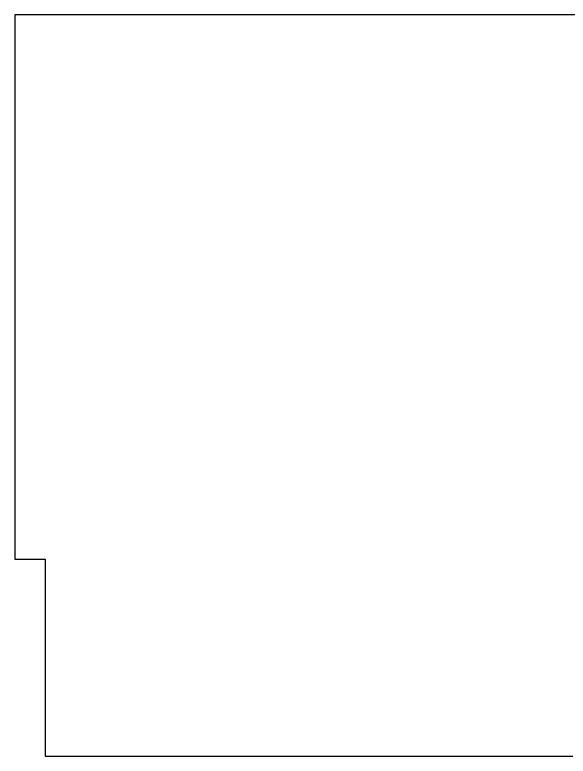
# Model space of a CAD drawing. Header units: metres. Extents: x -54 to 66, y -36 to 66.
# Drawn here: x 29.109 to 31.877, y -35.659 to -31.953 of the extents above; entities that cross this region are included whole.
import ezdxf

# ---------------------------------------------------------------- set-up
doc = ezdxf.new("R2010")
doc.units = ezdxf.units.M
doc.layers.add('NIVEL_+0.000', color=7, linetype='Continuous')

msp = doc.modelspace()

# ---------------------------------------------------------------- linework, layer by layer
at = {"layer": 'NIVEL_+0.000'}
for p, q in [((49.2251, -31.9532), (29.1092, -31.9532)), ((29.1092, -31.9532), (29.1092, -34.6744)), ((29.1092, -34.6744), (29.2607, -34.6744)), ((29.2607, -34.6744), (29.2607, -35.6587)), ((29.2607, -35.6587), (31.9007, -35.6587))]:
    msp.add_line(p, q, dxfattribs=at)

doc.saveas('drawing.dxf')
